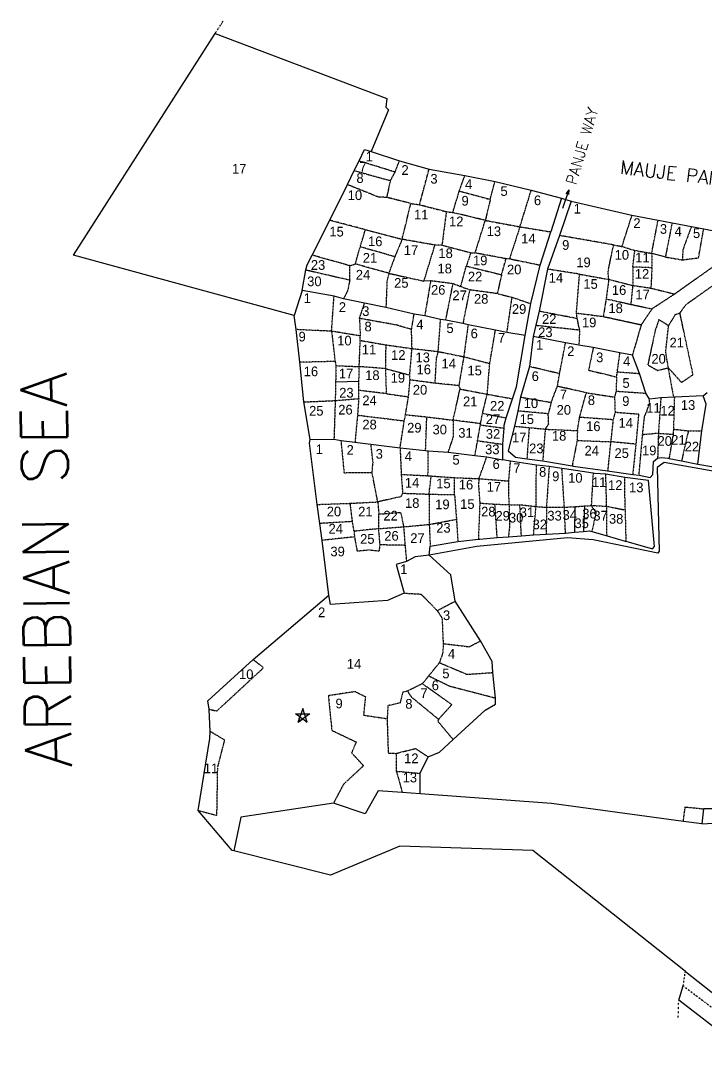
# Model space of a CAD drawing. Header units: feet. Extents: x 283434 to 284994, y 2089956 to 2091194.
# Drawn here: x 283434 to 284062, y 2090253 to 2091194 of the extents above; entities that cross this region are included whole.
import ezdxf
from ezdxf.enums import TextEntityAlignment as Align

# ---------------------------------------------------------------- set-up
doc = ezdxf.new("R2010")
doc.units = ezdxf.units.FT
doc.header["$LTSCALE"] = 0.3
doc.header["$MEASUREMENT"] = 0
for name, pattern in [('DASHDOT', [1, 0.5, -0.25, 0, -0.25]), ('DASHED', [0.75, 0.5, -0.25]), ('DIVIDE', [1.25, 0.5, -0.25, 0, -0.25, 0, -0.25])]:
    doc.linetypes.add(name, pattern=pattern)
for name, color, linetype in [('OFF', 1, 'Continuous'), ('POLY_PARCEL', 6, 'Continuous'), ('POLY_ROAD', 30, 'Continuous'), ('POLY_SUBPARCEL', 6, 'DASHED'), ('POLY_WATER', 4, 'Continuous'), ('TEXT_MAPIN', 7, 'Continuous'), ('TEXT_MAPOUT', 7, 'Continuous'), ('TEXT_PARCEL', 7, 'Continuous'), ('V_BOUND_LINE', 7, 'Continuous'), ('V_BOUND_STREAM_LINE', 7, 'DASHDOT'), ('V_DIVIDE_LINE', 7, 'DIVIDE')]:
    doc.layers.add(name, color=color, linetype=linetype)
doc.styles.get("Standard").update_dxf_attribs({"font": 'simplex.shx'})
doc.styles.add('TEXT_MAP', font='')
doc.styles.get('TEXT_MAP').set_extended_font_data('Kruti Dev 050')

msp = doc.modelspace()

# ---------------------------------------------------------------- hatches: boundary and pattern name
h = msp.add_hatch(color=256)
h.paths.add_polyline_path([(283934.64, 2091035.21), (283935.81, 2091034.81), (283935.96, 2091039.02)])
h.paths.add_polyline_path([(283935.96, 2091039.02), (283933.48, 2091035.61), (283934.64, 2091035.21)])

# ---------------------------------------------------------------- linework, layer by layer
for points in [[(283935.96, 2091039.02), (283930.1, 2091022.04)], [(283935.96, 2091039.02), (283933.48, 2091035.61)], [(283935.96, 2091039.02), (283935.81, 2091034.81)], [(283935.81, 2091034.81), (283933.48, 2091035.61)], [(283689.76, 2090556.01), (283692.29, 2090554.17)]]:
    msp.add_lwpolyline(points)
for points in [[(283685.71, 2090558.95), (283698.86, 2090558.95), (283688.21, 2090551.22), (283689.76, 2090556.01)], [(283692.29, 2090563.74), (283688.22, 2090551.22), (283692.29, 2090554.17), (283696.35, 2090551.22)]]:
    msp.add_lwpolyline(points, close=True)
at = {"layer": 'OFF'}
for p, q in [((284011.96, 2090980.84), (284024.49, 2090977.47)), ((283809.43, 2090955.61), (283803.3, 2090955.34)), ((283722.41, 2090863.15), (283743.75, 2090863.61)), ((283941.48, 2090748.75), (283941.21, 2090725.3)), ((283950.49, 2090749.34), (283949.62, 2090726.07)), ((284036.74, 2090296.62), (284040.81, 2090309.58))]:
    msp.add_line(p, q, dxfattribs=at)
at = {"layer": 'POLY_PARCEL'}
for p, q in [((283743.95, 2091065.47), (283748.91, 2091076.01)), ((283748.91, 2091076.01), (283754.96, 2091074.15)), ((283739.4, 2091056.58), (283743.95, 2091065.47)), ((283733.2, 2091043.76), (283739.4, 2091056.58)), ((283717.06, 2091011.1), (283733.2, 2091043.76)), ((283700.93, 2090979.15), (283717.06, 2091011.1)), ((283696.38, 2090970.26), (283700.93, 2090979.15)), ((283691.83, 2090946.9), (283695.14, 2090965.71)), ((283695.14, 2090965.71), (283696.38, 2090970.26)), ((283691.83, 2090946.9), (283684.44, 2090923.77)), ((283720.99, 2090941.53), (283691.83, 2090946.9)), ((283729.68, 2090939.25), (283720.99, 2090941.53)), ((283748.91, 2090935.12), (283729.68, 2090939.25)), ((283768.47, 2090931.16), (283748.91, 2090935.12)), ((283794.32, 2090925.16), (283768.47, 2090931.16)), ((283804.04, 2090923.51), (283794.32, 2090925.16)), ((283818.52, 2090920.2), (283804.04, 2090923.51)), ((283823.28, 2090919.58), (283818.52, 2090920.2)), ((283839, 2090916.48), (283823.28, 2090919.58)), ((283843.75, 2090915.45), (283839, 2090916.48)), ((283868.78, 2090910.28), (283843.75, 2090915.45)), ((283879.12, 2090908.21), (283868.78, 2090910.28)), ((283895.98, 2090905.48), (283879.12, 2090908.21)), ((283933.02, 2090898.86), (283903.4, 2090904.68)), ((283945.26, 2090896.78), (283933.02, 2090898.86)), ((283958.46, 2090894.52), (283945.26, 2090896.78)), ((283982.87, 2090889.56), (283958.46, 2090894.52)), ((283994.24, 2090887.5), (283982.87, 2090889.56)), ((284000.86, 2090870.75), (283994.24, 2090887.5)), ((284006.72, 2090852.64), (284000.86, 2090870.75)), ((284009.82, 2090847.27), (284006.72, 2090852.64)), ((284032.16, 2090849.13), (284020.37, 2090848.3)), ((284033.06, 2090849.17), (284032.16, 2090849.13)), ((284059.25, 2090850.37), (284033.06, 2090849.17)), ((284059.25, 2090850.37), (284062.69, 2090853.22)), ((284061.73, 2090842.51), (284059.25, 2090850.37)), ((284020.37, 2090848.3), (284009.82, 2090847.27)), ((284057.8, 2090818.12), (284061.73, 2090842.51)), ((284054.13, 2090787.7), (284057.8, 2090818.12)), ((283699.04, 2090810.13), (283720.88, 2090810.59)), ((283720.88, 2090810.59), (283727.53, 2090809.19)), ((283727.53, 2090809.19), (283740.14, 2090807.83)), ((283740.14, 2090807.83), (283754.69, 2090806.09)), ((283754.69, 2090806.09), (283781.45, 2090802.6)), ((283781.45, 2090802.6), (283804.82, 2090800.05)), ((283804.82, 2090800.05), (283807.3, 2090799.89)), ((283807.3, 2090799.89), (283825.37, 2090798.72)), ((283825.37, 2090798.72), (283850, 2090795.61)), ((283850, 2090795.61), (283860.86, 2090794.26)), ((283860.86, 2090794.26), (283875.61, 2090791.76)), ((283795.42, 2090702.61), (283787.39, 2090698.35)), ((283808.01, 2090704.16), (283795.42, 2090702.61)), ((283827.86, 2090686.22), (283808.01, 2090704.16)), ((283787.39, 2090698.35), (283777.85, 2090695.59)), ((283777.85, 2090695.59), (283785.13, 2090669.49)), ((283831.88, 2090662.13), (283827.86, 2090686.22)), ((283717.59, 2090659.2), (283716.14, 2090667.59)), ((283770.06, 2090662.72), (283717.59, 2090659.2)), ((283785.13, 2090669.49), (283770.06, 2090662.72)), ((283855.23, 2090625.75), (283831.88, 2090662.13)), ((283865.7, 2090606.76), (283855.23, 2090625.75)), ((283866.46, 2090596.72), (283865.7, 2090606.76)), ((283868.72, 2090573.14), (283866.46, 2090596.72)), ((283859.43, 2090562.35), (283868.72, 2090567.87)), ((283868.72, 2090567.87), (283868.72, 2090573.14)), ((283830.05, 2090535.25), (283859.43, 2090562.35)), ((283817.5, 2090523.71), (283830.05, 2090535.25)), ((283807.22, 2090519.45), (283817.5, 2090523.71)), ((283799.93, 2090504.39), (283807.22, 2090519.45)), ((283799.79, 2090485.72), (283799.93, 2090504.39)), ((283761.44, 2090488.5), (283749.39, 2090467.42)), ((283783.46, 2090486.9), (283761.44, 2090488.5)), ((283799.79, 2090485.72), (283783.46, 2090486.9)), ((283920.05, 2090476.69), (283799.79, 2090485.72)), ((283720.52, 2090477.2), (283635.66, 2090464.16)), ((283749.39, 2090467.42), (283720.52, 2090477.2)), ((284040.98, 2090460.38), (283920.05, 2090476.69)), ((283635.66, 2090464.16), (283629.17, 2090433.36)), ((284057.79, 2090458.12), (284040.98, 2090460.38))]:
    msp.add_line(p, q, dxfattribs=at)
at = {"layer": 'POLY_ROAD'}
for p, q in [((283929.41, 2091031.34), (283919.52, 2091000.5)), ((283938.28, 2091028.75), (283927.58, 2090997.15)), ((283909.9, 2090970.06), (283919.52, 2091000.5)), ((283927.58, 2090997.15), (283916.61, 2090966.32)), ((283901.12, 2090934.78), (283909.9, 2090970.06)), ((283916.61, 2090966.32), (283908.77, 2090927.72)), ((283895.98, 2090905.48), (283901.12, 2090934.78)), ((283908.77, 2090927.72), (283905.8, 2090914.96)), ((283905.8, 2090914.96), (283903.4, 2090904.68)), ((283888.15, 2090858.52), (283895.98, 2090905.48)), ((283903.4, 2090904.68), (283900.04, 2090877.04)), ((283900.04, 2090877.04), (283891.76, 2090849.08)), ((283884.56, 2090847.56), (283888.15, 2090858.52)), ((283891.76, 2090849.08), (283889.3, 2090836.34)), ((283878.74, 2090830), (283884.56, 2090847.56)), ((283889.3, 2090836.34), (283886.17, 2090822.47)), ((283876.73, 2090823.29), (283878.74, 2090830)), ((283876.95, 2090820.61), (283876.73, 2090823.29)), ((283886.17, 2090822.47), (283880.55, 2090799.76)), ((283875.61, 2090805.85), (283876.95, 2090820.61)), ((283875.61, 2090791.76), (283875.61, 2090805.85)), ((283880.55, 2090799.76), (283887.04, 2090794.17)), ((283887.04, 2090794.17), (283897.66, 2090792.65)), ((283897.66, 2090792.65), (283912.1, 2090790.59)), ((284013.57, 2090790.14), (284017.38, 2090793.04)), ((284017.38, 2090793.04), (284020.96, 2090793.72)), ((284020.96, 2090793.72), (284027, 2090793.04)), ((284027, 2090793.04), (284028.09, 2090792.85)), ((284028.09, 2090792.85), (284039.36, 2090790.84)), ((283882.64, 2090790.3), (283875.61, 2090791.76)), ((283906.36, 2090786.72), (283882.64, 2090790.3)), ((283918, 2090785.38), (283906.36, 2090786.72)), ((283912.1, 2090790.59), (283939.11, 2090786.05)), ((283929.73, 2090783.7), (283918, 2090785.38)), ((283932.1, 2090783.36), (283929.73, 2090783.7)), ((283958.28, 2090779.32), (283932.1, 2090783.36)), ((283939.11, 2090786.05), (283940.07, 2090785.89)), ((283940.07, 2090785.89), (283971.62, 2090781.64)), ((284013.13, 2090778.28), (284013.57, 2090790.14)), ((284023.51, 2090789.04), (284017.02, 2090784.56)), ((284017.02, 2090784.56), (284018.75, 2090707.97)), ((284137.64, 2090768.68), (284023.51, 2090789.04)), ((284039.36, 2090790.84), (284054.13, 2090787.7)), ((284054.13, 2090787.7), (284068.45, 2090785.24)), ((283959.62, 2090779.11), (283958.28, 2090779.32)), ((283969.91, 2090778.44), (283959.62, 2090779.11)), ((283987.37, 2090775.31), (283969.91, 2090778.44)), ((283971.62, 2090781.64), (283994.55, 2090778.28)), ((284009.07, 2090772.63), (283987.37, 2090775.31)), ((283994.55, 2090778.28), (284000.37, 2090777.61)), ((284000.37, 2090777.61), (284010.44, 2090775.38)), ((284010.44, 2090775.38), (284013.13, 2090778.28)), ((284014.44, 2090712.25), (284009.07, 2090772.63)), ((283834.37, 2090716.93), (283853.19, 2090718.81)), ((283934.91, 2090720.29), (283851.67, 2090712.24)), ((283853.19, 2090718.81), (283854.51, 2090718.95)), ((283854.51, 2090718.95), (283870.4, 2090720.51)), ((283870.4, 2090720.51), (283880.69, 2090721.18)), ((283880.69, 2090721.18), (283892.55, 2090722.08)), ((283892.55, 2090722.08), (283903.74, 2090722.97)), ((283903.74, 2090722.97), (283915.37, 2090723.64)), ((283915.37, 2090723.64), (283932.99, 2090724.55)), ((283932.99, 2090724.55), (283941.21, 2090725.3)), ((283958.33, 2090718.26), (283934.91, 2090720.29)), ((283941.21, 2090725.3), (283949.62, 2090726.07)), ((283949.62, 2090726.07), (283954.92, 2090726.56)), ((283954.92, 2090726.56), (283957.17, 2090725.93)), ((283957.17, 2090725.93), (283971.03, 2090722.09)), ((284017.63, 2090705.96), (283958.33, 2090718.26)), ((283971.03, 2090722.09), (283987.59, 2090717.17)), ((283808.01, 2090704.16), (283809.08, 2090712.46)), ((283851.67, 2090712.24), (283808.01, 2090704.16)), ((283809.08, 2090712.46), (283834.37, 2090716.93)), ((283987.59, 2090717.17), (283988.31, 2090716.96)), ((283988.31, 2090716.96), (284012.65, 2090710.01)), ((284012.65, 2090710.01), (284014.44, 2090712.25)), ((284018.75, 2090707.97), (284017.63, 2090705.96)), ((284059.28, 2090471.88), (284057.79, 2090458.12)), ((284057.79, 2090458.12), (284142.06, 2090463.62)), ((284149.55, 2090471.86), (284059.28, 2090471.88))]:
    msp.add_line(p, q, dxfattribs=at)
at = {"layer": 'POLY_SUBPARCEL'}
for p, q in [((283776.91, 2091055.22), (283743.95, 2091065.47)), ((283776.91, 2091055.22), (283780.83, 2091065.7)), ((283739.4, 2091056.58), (283772.65, 2091047.5)), ((283799.3, 2091025.39), (283807.99, 2091058.02)), ((283769.45, 2091032.05), (283772.65, 2091047.5)), ((283772.65, 2091047.5), (283776.91, 2091055.22)), ((283836.07, 2091038.97), (283840.78, 2091052.13)), ((283864.06, 2091030.18), (283868.45, 2091046.76)), ((283761.72, 2091032.32), (283733.2, 2091043.76)), ((283829.68, 2091018.2), (283835.75, 2091037.93)), ((283835.75, 2091037.93), (283836.07, 2091038.97)), ((283835.75, 2091037.93), (283864.06, 2091030.18)), ((283891.24, 2091005.15), (283901.65, 2091038.73)), ((283769.45, 2091032.05), (283761.72, 2091032.32)), ((283791.3, 2091026.46), (283769.45, 2091032.05)), ((283864.06, 2091030.18), (283859.53, 2091011.01)), ((283783.31, 2090993.7), (283791.3, 2091026.46)), ((283791.3, 2091026.46), (283799.3, 2091025.39)), ((283799.3, 2091025.39), (283823.82, 2091019)), ((283823.82, 2091019), (283819.82, 2090988.37)), ((283823.82, 2091019), (283829.68, 2091018.2)), ((283749.73, 2091002.49), (283717.06, 2091011.1)), ((283859.53, 2091011.01), (283829.68, 2091018.2)), ((283850.2, 2090981.18), (283859.53, 2091011.01)), ((283859.53, 2091011.01), (283891.24, 2091005.15)), ((283984.73, 2090987.1), (283993.88, 2091015.69)), ((284011.96, 2090980.84), (284017.82, 2091011.16)), ((283744.94, 2090986.77), (283749.73, 2091002.49)), ((283749.73, 2091002.49), (283783.31, 2090993.7)), ((283891.24, 2091005.15), (283881.64, 2090975.85)), ((283891.24, 2091005.15), (283919.52, 2091000.5)), ((284030.65, 2091008.73), (284024.49, 2090977.47)), ((284048.34, 2091005.45), (284040.44, 2090983.97)), ((284054.9, 2090976.74), (284059.6, 2091003.36)), ((283783.31, 2090993.7), (283776.65, 2090977.72)), ((283813.42, 2090988.37), (283783.31, 2090993.7)), ((283977.02, 2090988.55), (283927.58, 2090997.15)), ((283740.4, 2090971.06), (283744.94, 2090986.77)), ((283776.65, 2090977.72), (283744.94, 2090986.77)), ((283803.3, 2090955.34), (283813.42, 2090988.37)), ((283819.82, 2090988.37), (283813.42, 2090988.37)), ((283819.82, 2090988.37), (283846.2, 2090981.45)), ((283846.2, 2090981.45), (283842.2, 2090969.19)), ((283846.2, 2090981.45), (283850.2, 2090981.18)), ((283878.45, 2090975.85), (283850.2, 2090981.18)), ((283971.96, 2090963.99), (283977.02, 2090988.55)), ((283977.02, 2090988.55), (283984.73, 2090987.1)), ((283984.73, 2090987.1), (283996.54, 2090983.49)), ((283994.61, 2090968.32), (283996.54, 2090983.49)), ((283996.54, 2090983.49), (284011.96, 2090980.84)), ((284011.96, 2090980.84), (284012.2, 2090967.6)), ((284040.44, 2090983.97), (284040.2, 2090974.82)), ((283735.34, 2090969.46), (283700.93, 2090979.15)), ((283776.65, 2090977.72), (283771.05, 2090962.54)), ((283874.45, 2090961.2), (283878.45, 2090975.85)), ((283881.64, 2090975.85), (283878.45, 2090975.85)), ((283881.64, 2090975.85), (283909.9, 2090970.06)), ((284024.49, 2090977.47), (284040.2, 2090974.82)), ((284084.14, 2090979.86), (284033.06, 2090943.5)), ((284040.2, 2090974.82), (284054.9, 2090976.74)), ((283695.14, 2090965.71), (283735.34, 2090956.41)), ((283735.34, 2090969.46), (283740.4, 2090971.06)), ((283735.34, 2090956.41), (283735.34, 2090969.46)), ((283771.05, 2090962.54), (283740.4, 2090971.06)), ((283771.05, 2090962.54), (283769.45, 2090955.08)), ((283771.05, 2090962.54), (283803.3, 2090955.34)), ((283836.87, 2090950.28), (283842.2, 2090969.19)), ((283842.2, 2090969.19), (283874.45, 2090961.2)), ((283945.89, 2090961.73), (283916.61, 2090966.32)), ((283972.64, 2090956.91), (283971.96, 2090963.99)), ((283994.61, 2090968.32), (283994.81, 2090951.38)), ((284012.2, 2090967.6), (283994.61, 2090968.32)), ((284012.2, 2090967.6), (284011.19, 2090948.97)), ((283735.34, 2090956.41), (283733.48, 2090946.82)), ((283769.45, 2090955.08), (283768.47, 2090931.16)), ((283809.43, 2090955.61), (283804.04, 2090923.51)), ((283829.95, 2090952.95), (283809.43, 2090955.61)), ((283823.28, 2090919.58), (283829.95, 2090952.95)), ((283836.87, 2090950.28), (283829.95, 2090952.95)), ((283874.45, 2090961.2), (283870.45, 2090943.89)), ((283943, 2090926.09), (283945.89, 2090961.73)), ((283945.89, 2090961.73), (283972.64, 2090956.91)), ((283972.64, 2090956.91), (283970.23, 2090939.09)), ((283972.64, 2090956.91), (283994.81, 2090951.38)), ((284044.08, 2090934.45), (284074.26, 2090955.78)), ((283733.48, 2090946.82), (283729.68, 2090939.25)), ((283845.14, 2090947.35), (283836.87, 2090950.28)), ((283845.14, 2090947.35), (283839, 2090916.48)), ((283870.45, 2090943.89), (283845.14, 2090947.35)), ((283870.45, 2090943.89), (283883.78, 2090940.7)), ((283993.12, 2090934.04), (283994.81, 2090951.38)), ((283994.81, 2090951.38), (284011.19, 2090948.97)), ((284011.19, 2090948.97), (284033.06, 2090943.5)), ((284033.06, 2090943.5), (284012.26, 2090929.92)), ((283718.64, 2090909.44), (283720.99, 2090941.53)), ((283744.26, 2090921.22), (283748.91, 2090935.12)), ((283883.78, 2090940.7), (283879.12, 2090908.21)), ((283883.78, 2090940.7), (283901.12, 2090934.78)), ((283970.23, 2090939.09), (283967.58, 2090922.96)), ((283970.23, 2090939.09), (283993.12, 2090934.04)), ((283993.12, 2090934.04), (284012.26, 2090929.92)), ((284037.81, 2090926.27), (284044.08, 2090934.45)), ((283791.94, 2090911), (283794.32, 2090925.16)), ((283943.72, 2090921.03), (283908.77, 2090927.72)), ((283943.72, 2090921.03), (283943, 2090926.09)), ((283943, 2090926.09), (283967.58, 2090922.96)), ((284012.26, 2090929.92), (284002.39, 2090915.4)), ((284027.45, 2090914.47), (284033.72, 2090924.82)), ((284033.72, 2090924.82), (284037.81, 2090926.27)), ((284049.85, 2090869.72), (284037.81, 2090926.27)), ((283744.26, 2090921.22), (283744.94, 2090905.13)), ((283778.27, 2090915.1), (283744.26, 2090921.22)), ((283791.94, 2090911), (283778.27, 2090915.1)), ((283816.36, 2090890.86), (283818.52, 2090920.2)), ((283843.75, 2090915.45), (283839.78, 2090886.07)), ((283905.8, 2090914.96), (283945.89, 2090910.68)), ((283945.89, 2090910.68), (283943.72, 2090921.03)), ((283967.58, 2090922.96), (284002.39, 2090915.4)), ((284002.39, 2090915.4), (283994.24, 2090887.5)), ((284018.53, 2090920.05), (284015.16, 2090910.18)), ((284027.45, 2090914.47), (284018.53, 2090920.05)), ((283718.64, 2090909.44), (283686.23, 2090910.97)), ((283718.64, 2090909.44), (283721.94, 2090881.75)), ((283744.94, 2090905.13), (283718.64, 2090909.44)), ((283792.4, 2090893.55), (283791.94, 2090911)), ((283863.57, 2090879.84), (283868.78, 2090910.28)), ((283945.89, 2090910.68), (283945.26, 2090896.78)), ((284015.16, 2090910.18), (284008.41, 2090878.63)), ((284024.8, 2090890.63), (284027.45, 2090914.47)), ((283744.03, 2090877.03), (283744.94, 2090901.05)), ((283744.94, 2090901.05), (283744.94, 2090905.13)), ((283744.94, 2090901.05), (283768.3, 2090896.98)), ((283768.3, 2090896.98), (283768.06, 2090875.15)), ((283768.3, 2090896.98), (283792.4, 2090893.55)), ((283927.58, 2090870.54), (283933.02, 2090898.86)), ((283790.36, 2090870.43), (283792.4, 2090893.55)), ((283792.4, 2090893.55), (283816.36, 2090890.86)), ((283816.36, 2090890.86), (283814.55, 2090884.97)), ((283816.36, 2090890.86), (283839.78, 2090886.07)), ((283958.46, 2090894.52), (283954.15, 2090873.82)), ((283980.45, 2090872.24), (283982.87, 2090889.56)), ((284027.21, 2090875.94), (284024.8, 2090890.63)), ((283721.94, 2090881.75), (283689.56, 2090881.01)), ((283721.94, 2090881.75), (283722.72, 2090877.94)), ((283722.72, 2090877.94), (283722.41, 2090863.15)), ((283722.72, 2090877.94), (283744.03, 2090877.03)), ((283814.55, 2090884.97), (283813.26, 2090861.82)), ((283839.78, 2090886.07), (283835.25, 2090859.56)), ((283839.78, 2090886.07), (283863.57, 2090879.84)), ((283861.31, 2090851.74), (283863.57, 2090879.84)), ((284008.41, 2090878.63), (284017.08, 2090873.58)), ((283743.75, 2090863.61), (283744.03, 2090877.03)), ((283768.06, 2090875.15), (283744.03, 2090877.03)), ((283768.06, 2090875.15), (283790.4, 2090869.27)), ((283768.06, 2090875.15), (283768.74, 2090852.27)), ((283790.4, 2090869.27), (283790.36, 2090870.43)), ((283790.58, 2090864.77), (283790.4, 2090869.27)), ((283927.58, 2090870.54), (283900.04, 2090877.04)), ((283925.54, 2090858.98), (283927.58, 2090870.54)), ((283954.15, 2090873.82), (283979.77, 2090867.48)), ((283979.77, 2090867.48), (283980.45, 2090872.24)), ((283980.45, 2090872.24), (284000.86, 2090870.75)), ((284017.08, 2090873.58), (284027.21, 2090875.94)), ((284027.21, 2090875.94), (284039.25, 2090862.5)), ((284032.16, 2090849.13), (284027.21, 2090875.94)), ((284039.25, 2090862.5), (284049.85, 2090869.72)), ((283722.41, 2090863.15), (283722.04, 2090845.92)), ((283743.58, 2090855.21), (283743.75, 2090863.61)), ((283789.15, 2090849.32), (283790.58, 2090864.77)), ((283813.26, 2090861.82), (283790.58, 2090864.77)), ((283835.25, 2090859.56), (283813.26, 2090861.82)), ((283835.25, 2090859.56), (283836.37, 2090856.5)), ((283919.87, 2090844.25), (283925.54, 2090858.98)), ((283952.13, 2090853.08), (283925.54, 2090858.98)), ((283979.77, 2090867.48), (283979.31, 2090854.56)), ((283743.58, 2090847.73), (283743.58, 2090855.21)), ((283768.74, 2090852.27), (283743.58, 2090855.21)), ((283768.74, 2090852.27), (283789.15, 2090849.32)), ((283786.43, 2090833.01), (283789.15, 2090849.32)), ((283830.02, 2090827.95), (283836.37, 2090856.5)), ((283836.37, 2090856.5), (283861.31, 2090851.74)), ((283857, 2090834.29), (283861.31, 2090851.74)), ((283861.31, 2090851.74), (283884.56, 2090847.56)), ((283891.76, 2090849.08), (283919.87, 2090844.25)), ((283946, 2090830.87), (283952.13, 2090853.08)), ((283952.13, 2090853.08), (283977.95, 2090849.12)), ((283979.31, 2090854.56), (283977.95, 2090849.12)), ((283977.95, 2090849.12), (283978.41, 2090835.3)), ((283979.31, 2090854.56), (284006.72, 2090852.64)), ((284032.16, 2090819.77), (284033.06, 2090849.17)), ((283693.15, 2090844.65), (283722.04, 2090845.92)), ((283722.04, 2090845.92), (283720.88, 2090810.59)), ((283722.04, 2090845.92), (283743.58, 2090847.73)), ((283743.58, 2090847.73), (283742.44, 2090832.55)), ((283919.87, 2090844.25), (283917.15, 2090833.83)), ((284005.41, 2090831.1), (284010.17, 2090843.33)), ((284010.17, 2090843.33), (284009.82, 2090847.27)), ((284020.37, 2090848.3), (284018.11, 2090815.91)), ((283742.44, 2090832.55), (283740.14, 2090807.83)), ((283742.44, 2090832.55), (283785.3, 2090827.34)), ((283785.3, 2090827.34), (283786.43, 2090833.01)), ((283786.43, 2090833.01), (283805.93, 2090830.97)), ((283804.82, 2090800.05), (283805.93, 2090830.97)), ((283805.93, 2090830.97), (283830.02, 2090827.95)), ((283855.17, 2090824.74), (283857, 2090834.29)), ((283857, 2090834.29), (283878.74, 2090830)), ((283917.15, 2090833.83), (283889.3, 2090836.34)), ((283917.6, 2090824.31), (283917.15, 2090833.83)), ((283943.9, 2090818.42), (283946, 2090830.87)), ((283946, 2090830.87), (283976.61, 2090828.6)), ((283978.41, 2090835.3), (283976.61, 2090828.6)), ((283978.41, 2090835.3), (283999.97, 2090833.59)), ((283999.97, 2090833.59), (283997.47, 2090805.94)), ((284003.59, 2090814.55), (284005.41, 2090831.1)), ((283781.45, 2090802.6), (283785.3, 2090827.34)), ((283830.02, 2090827.95), (283830.23, 2090813.21)), ((283855.17, 2090824.74), (283830.02, 2090827.95)), ((283852.46, 2090809.14), (283854.96, 2090823.64)), ((283854.96, 2090823.64), (283855.17, 2090824.74)), ((283854.96, 2090823.64), (283876.95, 2090820.61)), ((283886.17, 2090822.47), (283899.69, 2090821.14)), ((283899.69, 2090821.14), (283897.66, 2090792.65)), ((283899.69, 2090821.14), (283914.43, 2090819.78)), ((283914.43, 2090819.78), (283917.6, 2090824.31)), ((283976.61, 2090828.6), (283974.35, 2090808.21)), ((283830.23, 2090813.21), (283825.37, 2090798.72)), ((283914.43, 2090819.78), (283912.1, 2090790.59)), ((283914.43, 2090819.78), (283917.37, 2090819.55)), ((283917.37, 2090819.55), (283943.9, 2090818.42)), ((283943.9, 2090818.42), (283943.68, 2090809.35)), ((284000.37, 2090777.61), (284003.59, 2090814.55)), ((284018.11, 2090815.91), (284003.59, 2090814.55)), ((284018.11, 2090815.91), (284017.38, 2090793.04)), ((284018.11, 2090815.91), (284031.94, 2090815.01)), ((284028.09, 2090792.85), (284031.94, 2090815.01)), ((284031.94, 2090815.01), (284032.16, 2090819.77)), ((284032.16, 2090819.77), (284045.54, 2090818.18)), ((284045.54, 2090818.18), (284039.36, 2090790.84)), ((284045.54, 2090818.18), (284057.8, 2090818.12)), ((283730.41, 2090779.55), (283727.53, 2090809.19)), ((283756.68, 2090789.45), (283754.69, 2090806.09)), ((283781.45, 2090802.6), (283782.52, 2090778.26)), ((283850, 2090795.61), (283852.46, 2090809.14)), ((283852.46, 2090809.14), (283875.61, 2090805.85)), ((283943.68, 2090809.35), (283939.11, 2090786.05)), ((283943.68, 2090809.35), (283974.35, 2090808.21)), ((283974.35, 2090808.21), (283971.62, 2090781.64)), ((283997.47, 2090805.94), (283974.35, 2090808.21)), ((283997.47, 2090805.94), (283994.55, 2090778.28)), ((283807, 2090777.04), (283807.3, 2090799.89)), ((283853.75, 2090774.39), (283860.86, 2090794.26)), ((283755.82, 2090779.77), (283756.68, 2090789.45)), ((283880.98, 2090772.23), (283882.64, 2090790.3)), ((283905.98, 2090748.84), (283906.36, 2090786.72)), ((283918, 2090785.38), (283915.54, 2090748.12)), ((283931.92, 2090748.12), (283929.73, 2090783.7)), ((283755.82, 2090779.77), (283730.41, 2090779.55)), ((283760.99, 2090753.08), (283755.82, 2090779.77)), ((283782.52, 2090778.26), (283807, 2090777.04)), ((283782.52, 2090778.26), (283783.81, 2090761.04)), ((283807, 2090777.04), (283809.95, 2090776.83)), ((283807.97, 2090760.18), (283809.95, 2090776.83)), ((283809.95, 2090776.83), (283831.35, 2090775.31)), ((283831.34, 2090759.7), (283831.35, 2090775.31)), ((283831.35, 2090775.31), (283853.75, 2090774.39)), ((283853.75, 2090774.39), (283853.27, 2090769.09)), ((283853.75, 2090774.39), (283880.98, 2090772.23)), ((283958.28, 2090779.32), (283956.55, 2090749.73)), ((283970.72, 2090749.09), (283969.91, 2090778.44)), ((283987.58, 2090745.95), (283987.37, 2090775.31)), ((283853.27, 2090769.09), (283854.47, 2090752)), ((283881.33, 2090750.53), (283880.98, 2090772.23)), ((283782.09, 2090757.82), (283760.99, 2090753.08)), ((283783.81, 2090761.04), (283782.09, 2090757.82)), ((283783.81, 2090761.04), (283807.97, 2090760.18)), ((283807.97, 2090760.18), (283808.15, 2090732.42)), ((283807.97, 2090760.18), (283831.34, 2090759.7)), ((283831.34, 2090759.7), (283833.12, 2090737.16)), ((283705.45, 2090750.73), (283735.79, 2090751.79)), ((283735.79, 2090751.79), (283760.99, 2090753.08)), ((283737.85, 2090735.09), (283735.79, 2090751.79)), ((283760.99, 2090753.08), (283762.06, 2090741.89)), ((283854.47, 2090752), (283853.19, 2090718.81)), ((283854.47, 2090752), (283868.31, 2090751.01)), ((283870.4, 2090720.51), (283868.31, 2090751.01)), ((283868.31, 2090751.01), (283881.33, 2090750.53)), ((283881.33, 2090750.53), (283881.65, 2090729.52)), ((283881.33, 2090750.53), (283891.2, 2090750.53)), ((283892.55, 2090722.08), (283891.2, 2090750.53)), ((283891.2, 2090750.53), (283905.98, 2090748.84)), ((283903.74, 2090722.97), (283905.98, 2090748.84)), ((283905.98, 2090748.84), (283915.54, 2090748.12)), ((283915.54, 2090748.12), (283915.37, 2090723.64)), ((283915.54, 2090748.12), (283931.92, 2090748.12)), ((283931.92, 2090748.12), (283941.48, 2090748.75)), ((283932.99, 2090724.55), (283931.92, 2090748.12)), ((283941.48, 2090748.75), (283950.49, 2090749.34)), ((283950.49, 2090749.34), (283956.55, 2090749.73)), ((283956.55, 2090749.73), (283957.71, 2090749.81)), ((283956.55, 2090749.73), (283960.94, 2090743.3)), ((283957.71, 2090749.81), (283970.72, 2090749.09)), ((283971.03, 2090722.09), (283970.72, 2090749.09)), ((283970.72, 2090749.09), (283987.58, 2090745.71)), ((283987.58, 2090745.95), (283988.31, 2090716.96)), ((283987.58, 2090745.71), (283987.58, 2090745.95)), ((283761.85, 2090728.55), (283762.06, 2090741.89)), ((283762.06, 2090741.89), (283782.09, 2090743.4)), ((283782.09, 2090743.4), (283784.67, 2090730.27)), ((283808.15, 2090732.42), (283833.12, 2090737.16)), ((283833.12, 2090737.16), (283834.37, 2090716.93)), ((283960.94, 2090743.3), (283957.17, 2090725.93)), ((283737.85, 2090735.09), (283708.01, 2090733.32)), ((283739.24, 2090726.18), (283737.85, 2090735.09)), ((283761.85, 2090728.55), (283739.24, 2090726.18)), ((283761.85, 2090728.55), (283784.67, 2090730.27)), ((283763.14, 2090713.7), (283761.85, 2090728.55)), ((283784.67, 2090730.27), (283808.15, 2090732.42)), ((283784.67, 2090730.27), (283785.97, 2090713.27)), ((283808.15, 2090732.42), (283809.08, 2090712.46)), ((283881.65, 2090729.52), (283880.69, 2090721.18)), ((283739.67, 2090721.01), (283710.09, 2090717.86)), ((283739.24, 2090726.18), (283739.67, 2090721.01)), ((283739.67, 2090721.01), (283742.04, 2090708.1)), ((283742.04, 2090708.1), (283752.8, 2090709.18)), ((283752.8, 2090709.18), (283762.49, 2090708.1)), ((283762.49, 2090708.1), (283763.14, 2090713.7)), ((283785.97, 2090713.27), (283763.14, 2090713.7)), ((283785.97, 2090713.27), (283787.39, 2090698.35)), ((283785.13, 2090669.49), (283800.57, 2090668.62)), ((283800.57, 2090668.62), (283815.45, 2090653.5)), ((283815.45, 2090653.5), (283831.88, 2090662.13)), ((283815.45, 2090653.5), (283819.92, 2090646.56)), ((283819.92, 2090646.56), (283820.91, 2090623.26)), ((283820.91, 2090623.26), (283820.66, 2090614.83)), ((283820.91, 2090623.26), (283844.74, 2090620.4)), ((283844.74, 2090620.4), (283855.23, 2090625.75)), ((283820.66, 2090614.83), (283817.44, 2090605.78)), ((283656.33, 2090601.06), (283646.71, 2090608.7)), ((283817.44, 2090605.78), (283807.56, 2090593.56)), ((283817.44, 2090605.78), (283842.76, 2090595.11)), ((283613.42, 2090561.4), (283656.33, 2090601.06)), ((283842.76, 2090595.11), (283866.46, 2090596.72)), ((283801.82, 2090586.45), (283788.17, 2090579.76)), ((283807.56, 2090593.56), (283801.82, 2090586.45)), ((283828.85, 2090567.28), (283801.82, 2090586.45)), ((283827.13, 2090583.96), (283807.56, 2090593.56)), ((283740.26, 2090579.21), (283715.7, 2090575.5)), ((283749.93, 2090574.26), (283740.26, 2090579.21)), ((283783.71, 2090578.52), (283781.48, 2090568.85)), ((283788.17, 2090579.76), (283783.71, 2090578.52)), ((283788.17, 2090579.76), (283791.65, 2090574.47)), ((283868.72, 2090573.14), (283827.13, 2090583.96)), ((283715.7, 2090575.5), (283718.93, 2090543.77)), ((283748.19, 2090557.4), (283749.93, 2090574.26)), ((283781.48, 2090568.85), (283770.32, 2090566.37)), ((283791.65, 2090574.47), (283816.7, 2090553.9)), ((283816.7, 2090553.9), (283828.85, 2090567.28)), ((283606.48, 2090563.21), (283613.42, 2090561.4)), ((283769.57, 2090554.23), (283748.19, 2090557.4)), ((283770.32, 2090566.37), (283769.57, 2090554.23)), ((283769.57, 2090554.23), (283770.57, 2090522.91)), ((283816.7, 2090553.9), (283815.96, 2090552.16)), ((283815.96, 2090552.16), (283830.05, 2090535.25)), ((283620.83, 2090534.74), (283607.5, 2090542.72)), ((283718.93, 2090543.77), (283741.25, 2090533.11)), ((283614.38, 2090509.71), (283620.83, 2090534.74)), ((283741.25, 2090533.11), (283737.03, 2090523.2)), ((283737.03, 2090523.2), (283747.94, 2090511.3)), ((283770.57, 2090522.91), (283778.01, 2090522.67)), ((283778.01, 2090522.67), (283795.62, 2090527.13)), ((283778.01, 2090522.67), (283778.01, 2090506.31)), ((283795.62, 2090527.13), (283807.22, 2090519.45)), ((283747.94, 2090511.3), (283729.56, 2090494.33)), ((283613.64, 2090465.84), (283614.38, 2090509.71)), ((283778.01, 2090506.31), (283799.93, 2090504.39)), ((283778.01, 2090506.31), (283783.46, 2090486.9)), ((283729.56, 2090494.33), (283720.52, 2090477.2)), ((284040.98, 2090460.38), (284042.62, 2090473.58)), ((284042.62, 2090473.58), (284059.28, 2090471.88)), ((283596.57, 2090470.38), (283613.64, 2090465.84))]:
    msp.add_line(p, q, dxfattribs=at)
at = {"layer": 'POLY_WATER'}
for p, q in [((284042.81, 2090322.9), (284114.61, 2090265.87)), ((284092.98, 2090253.22), (284036.74, 2090296.62))]:
    msp.add_line(p, q, dxfattribs=at)
at = {"layer": 'V_BOUND_LINE'}
for p, q in [((283482.41, 2090979.26), (283612.13, 2091182.33)), ((283612.13, 2091182.33), (283769.2, 2091122.69)), ((283769.2, 2091122.69), (283768.43, 2091114.75)), ((283770.74, 2091112.45), (283754.96, 2091074.15)), ((283768.43, 2091114.75), (283770.74, 2091112.45)), ((283754.96, 2091074.15), (283780.83, 2091065.7)), ((283780.83, 2091065.7), (283807.99, 2091058.02)), ((283807.99, 2091058.02), (283840.78, 2091052.13)), ((283840.78, 2091052.13), (283868.45, 2091046.76)), ((283868.45, 2091046.76), (283901.65, 2091038.73)), ((283901.65, 2091038.73), (283929.41, 2091031.34)), ((283929.41, 2091031.34), (283938.28, 2091028.75)), ((283938.28, 2091028.75), (283993.88, 2091015.69)), ((283993.88, 2091015.69), (284017.82, 2091011.16)), ((284017.82, 2091011.16), (284030.65, 2091008.73)), ((284030.65, 2091008.73), (284048.34, 2091005.45)), ((284048.34, 2091005.45), (284059.6, 2091003.36)), ((284059.6, 2091003.36), (284081.38, 2090999)), ((283684.44, 2090923.77), (283482.41, 2090979.26)), ((283686.23, 2090910.97), (283684.44, 2090923.77)), ((283689.56, 2090881.01), (283686.23, 2090910.97)), ((283693.15, 2090844.65), (283689.56, 2090881.01)), ((283699.04, 2090810.13), (283693.15, 2090844.65)), ((283698.53, 2090806.8), (283699.04, 2090810.13)), ((283705.45, 2090750.73), (283698.53, 2090806.8)), ((283708.01, 2090733.32), (283705.45, 2090750.73)), ((283710.09, 2090717.86), (283708.01, 2090733.32)), ((283716.14, 2090667.59), (283710.09, 2090717.86)), ((283646.71, 2090608.7), (283716.14, 2090667.59)), ((283605.2, 2090570.89), (283646.71, 2090608.7)), ((283606.48, 2090563.21), (283605.2, 2090570.89)), ((283607.5, 2090542.72), (283606.48, 2090563.21)), ((283607.25, 2090536.32), (283607.5, 2090542.72)), ((283596.57, 2090470.38), (283607.25, 2090536.32)), ((283627.57, 2090433.77), (283596.57, 2090470.38)), ((283781.17, 2090437.65), (283717.75, 2090410.98)), ((283903.2, 2090433.83), (283781.17, 2090437.65)), ((283629.17, 2090433.36), (283627.57, 2090433.77)), ((283717.75, 2090410.98), (283629.17, 2090433.36)), ((284042.81, 2090322.9), (283903.2, 2090433.83))]:
    msp.add_line(p, q, dxfattribs=at)
at = {"layer": 'V_BOUND_STREAM_LINE', "ltscale": 10}
for p, q in [((284040.81, 2090309.58), (284042.81, 2090322.9)), ((284103.4, 2090262.14), (284040.81, 2090309.58))]:
    msp.add_line(p, q, dxfattribs=at)
at = {"layer": 'V_DIVIDE_LINE', "ltscale": 10}
for p, q in [((283612.13, 2091182.33), (283619.81, 2091194.11)), ((284036.31, 2090280.6), (284036.74, 2090296.62))]:
    msp.add_line(p, q, dxfattribs=at)

# ---------------------------------------------------------------- texts
at = {"layer": 'TEXT_MAPIN', "style": 'TEXT_MAP'}
for s, height, p in [('1', 8.87, (283753.21, 2091065.07)), ('7', 8.87, (283747.5, 2091055.62)), ('2', 8.87, (283786.03, 2091052.74)), ('8', 8.87, (283744.76, 2091045.31)), ('3', 8.87, (283812.52, 2091044.69)), ('4', 8.87, (283844.24, 2091039.69)), ('10', 8.874, (283740.11, 2091029.65)), ('5', 8.87, (283876.72, 2091033.46)), ('9', 8.87, (283841.03, 2091024.55)), ('6', 8.87, (283907.34, 2091024.96)), ('11', 8.874, (283800.81, 2091011.84)), ('1', 8.87, (283943.82, 2091017.28)), ('12', 8.874, (283832.91, 2091005.63)), ('2', 8.87, (283998.46, 2091004.1)), ('15', 8.874, (283723.26, 2090996.25)), ('13', 8.874, (283867.37, 2090996.61)), ('3', 8.87, (284022.74, 2090998.73)), ('4', 8.87, (284036.26, 2090996.49)), ('5', 8.87, (284053.09, 2090994.84)), ('16', 8.874, (283758.68, 2090987.41)), ('14', 8.874, (283898.97, 2090989.87)), ('9', 8.87, (283933.22, 2090984.03)), ('21', 8.874, (283753.89, 2090972.27)), ('17', 8.874, (283791.44, 2090979.25)), ('18', 8.874, (283823.16, 2090976.51)), ('10', 8.874, (283984.64, 2090975)), ('11', 8.874, (284003.48, 2090972.52)), ('23', 8.874, (283706.3, 2090965.7)), ('19', 8.874, (283854.85, 2090969.85)), ('24', 8.874, (283747.51, 2090956.77)), ('22', 8.874, (283850.18, 2090955.09)), ('20', 8.874, (283886, 2090961.59)), ('14', 8.874, (283924.24, 2090953.96)), ('12', 8.874, (284003.11, 2090957.51)), ('30', 8.874, (283702.94, 2090950.72)), ('25', 8.874, (283782.61, 2090949.29)), ('15', 8.874, (283955.97, 2090948.31)), ('1', 8.87, (283696.49, 2090935.36)), ('26', 8.874, (283816.36, 2090942.94)), ('27', 8.874, (283836.02, 2090937.9)), ('28', 8.874, (283855.76, 2090934.67)), ('16', 8.874, (283982.06, 2090942.78)), ('17', 8.874, (284003.59, 2090938.57)), ('2', 8.87, (283728.64, 2090927.13)), ('29', 8.874, (283890.49, 2090925.35)), ('18', 8.874, (283978.94, 2090926.09)), ('3', 8.87, (283750.06, 2090923.44)), ('22', 8.874, (283918.07, 2090916.18)), ('8', 8.87, (283752.14, 2090909.32)), ('4', 8.87, (283799.6, 2090911.19)), ('5', 8.87, (283827.23, 2090907.85)), ('19', 8.874, (283954.67, 2090913.06)), ('9', 8.87, (283691.75, 2090900.08)), ('10', 8.874, (283730.45, 2090896.41)), ('6', 8.87, (283849.39, 2090902.98)), ('7', 8.87, (283874.47, 2090899.1)), ('23', 8.874, (283914.54, 2090904.08)), ('11', 8.874, (283752.95, 2090888.19)), ('1', 8.87, (283909.34, 2090892.64)), ('21', 8.874, (284034.9, 2090894.58)), ('12', 8.874, (283779.82, 2090883.21)), ('13', 8.874, (283802.21, 2090881.05)), ('2', 8.87, (283937.86, 2090886.75)), ('3', 8.87, (283964.37, 2090881.08)), ('20', 8.874, (284018.3, 2090879.75)), ('16', 8.874, (283699.78, 2090868.24)), ('14', 8.874, (283825.98, 2090875.31)), ('15', 8.874, (283849.78, 2090869.01)), ('4', 8.87, (283989.03, 2090877.45)), ('17', 8.874, (283732, 2090866.29)), ('18', 8.874, (283756.08, 2090864.73)), ('19', 8.874, (283779.4, 2090862.32)), ('6', 8.87, (283905.3, 2090863.82)), ('20', 8.874, (283799.72, 2090851.39)), ('5', 8.87, (283988.49, 2090857.6)), ('23', 8.874, (283732.29, 2090848.67)), ('24', 8.874, (283753.47, 2090841.67)), ('21', 8.874, (283845.72, 2090840.72)), ('7', 8.87, (283931.13, 2090847.11)), ('8', 8.87, (283956.73, 2090841.84)), ('9', 8.87, (283988.25, 2090841.03)), ('25', 8.874, (283704.71, 2090832.13)), ('26', 8.874, (283731.42, 2090833.13)), ('22', 8.874, (283870.45, 2090836.66)), ('10', 8.874, (283901.34, 2090839.04)), ('11', 8.874, (284013.57, 2090834.79)), ('12', 8.874, (284026.51, 2090832.2)), ('13', 8.874, (284045.28, 2090837.42)), ('27', 8.874, (283866.59, 2090824.43)), ('15', 8.874, (283897.54, 2090824.46)), ('28', 8.874, (283753.5, 2090819.51)), ('29', 8.874, (283794.52, 2090816.63)), ('30', 8.874, (283817.78, 2090814.94)), ('31', 8.874, (283841.36, 2090811.88)), ('16', 8.874, (283958.47, 2090817.92)), ('14', 8.874, (283988.19, 2090821.02)), ('32', 8.874, (283866.59, 2090810.91)), ('17', 8.874, (283890.61, 2090807.65)), ('18', 8.874, (283927.15, 2090809.17)), ('20', 8.874, (284023.92, 2090804.45)), ('21', 8.874, (284036.46, 2090805.39)), ('1', 8.87, (283707.4, 2090796.83)), ('2', 8.87, (283735.75, 2090796.31)), ('33', 8.874, (283865.94, 2090796.75)), ('23', 8.874, (283906.27, 2090797.66)), ('24', 8.874, (283957.02, 2090795.59)), ('25', 8.874, (283984.48, 2090793.34)), ('19', 8.874, (284009.71, 2090795.77)), ('22', 8.874, (284048.76, 2090799.29)), ('3', 8.87, (283762.37, 2090792.66)), ('4', 8.87, (283789.05, 2090790.52)), ('5', 8.87, (283832.74, 2090787.22)), ('6', 8.87, (283869.47, 2090783.31)), ('7', 8.87, (283888.37, 2090779.54)), ('8', 8.87, (283912.11, 2090776.15)), ('14', 8.874, (283792.43, 2090766.21)), ('15', 8.874, (283821.18, 2090765.61)), ('9', 8.87, (283924.08, 2090772.09)), ('10', 8.874, (283942.01, 2090770.63)), ('11', 8.874, (283963.85, 2090766.76)), ('16', 8.874, (283841.83, 2090764.45)), ('17', 8.874, (283867.43, 2090762.54)), ('12', 8.874, (283978.6, 2090764.03)), ('13', 8.874, (283997.84, 2090761.92)), ('18', 8.874, (283792.57, 2090747.6)), ('19', 8.874, (283820.22, 2090746.39)), ('20', 8.874, (283720.86, 2090739.84)), ('21', 8.874, (283749.66, 2090739.71)), ('28', 8.874, (283862.3, 2090739.71)), ('31', 8.874, (283897.65, 2090739.1)), ('34', 8.874, (283936.89, 2090736.72)), ('36', 8.874, (283954.92, 2090737.91)), ('22', 8.874, (283772.76, 2090736.02)), ('29', 8.874, (283875.45, 2090735.86)), ('30', 8.874, (283887.8, 2090734.18)), ('32', 8.874, (283909.44, 2090728.03)), ('33', 8.874, (283922.97, 2090736.02)), ('35', 8.874, (283947.8, 2090729.07)), ('37', 8.874, (283965.11, 2090736.03)), ('38', 8.874, (283979.4, 2090733.12)), ('24', 8.874, (283722.51, 2090724.07)), ('23', 8.874, (283821.19, 2090724.89)), ('25', 8.874, (283751.44, 2090714.7)), ('26', 8.874, (283773.57, 2090717.52)), ('27', 8.874, (283797.37, 2090715.49)), ('39', 8.874, (283724.22, 2090703.21)), ('1', 8.87, (283784.86, 2090686.98)), ('2', 8.87, (283709.61, 2090647.46)), ('3', 8.87, (283824.05, 2090644.78)), ('4', 8.87, (283828.59, 2090609.44)), ('10', 8.874, (283640.5, 2090590.73)), ('5', 8.87, (283823.43, 2090591.47)), ('6', 8.87, (283813.74, 2090580.57)), ('7', 8.87, (283803.31, 2090573.35)), ('9', 8.87, (283725.59, 2090563.94)), ('8', 8.87, (283789.52, 2090563.63)), ('12', 8.874, (283791.74, 2090513.68)), ('11', 8.874, (283608.2, 2090504.52)), ('13', 8.874, (283790.38, 2090496.08))]:
    msp.add_text(s, height=height, dxfattribs=at).set_placement(p, align=Align.CENTER)
at = {"layer": 'TEXT_MAPOUT'}
for s, height, rotation, p in [('PANJE WAY', 9.861, 73.77513, (283942.71, 2091042.79)), ('MAUJE PANJECHI SHIV', 12.3256, 353.24286, (283982.4, 2091053.79)), ('AREBIAN SEA', 42.3256, 90.75324, (283480.62, 2090509.91))]:
    msp.add_text(s, height=height, rotation=rotation, dxfattribs=at).set_placement(p)
at = {"layer": 'TEXT_PARCEL', "style": 'TEXT_MAP'}
for s, p in [('17', (283634.07, 2091053.86)), ('18', (283822.34, 2090962.45)), ('19', (283949.48, 2090968.1)), ('16', (283803.16, 2090870.05)), ('20', (283931.45, 2090832.96)), ('15', (283843.09, 2090746.69)), ('14', (283739.28, 2090600.25))]:
    msp.add_text(s, height=8.874, dxfattribs=at).set_placement(p, align=Align.CENTER)

doc.saveas('drawing.dxf')
